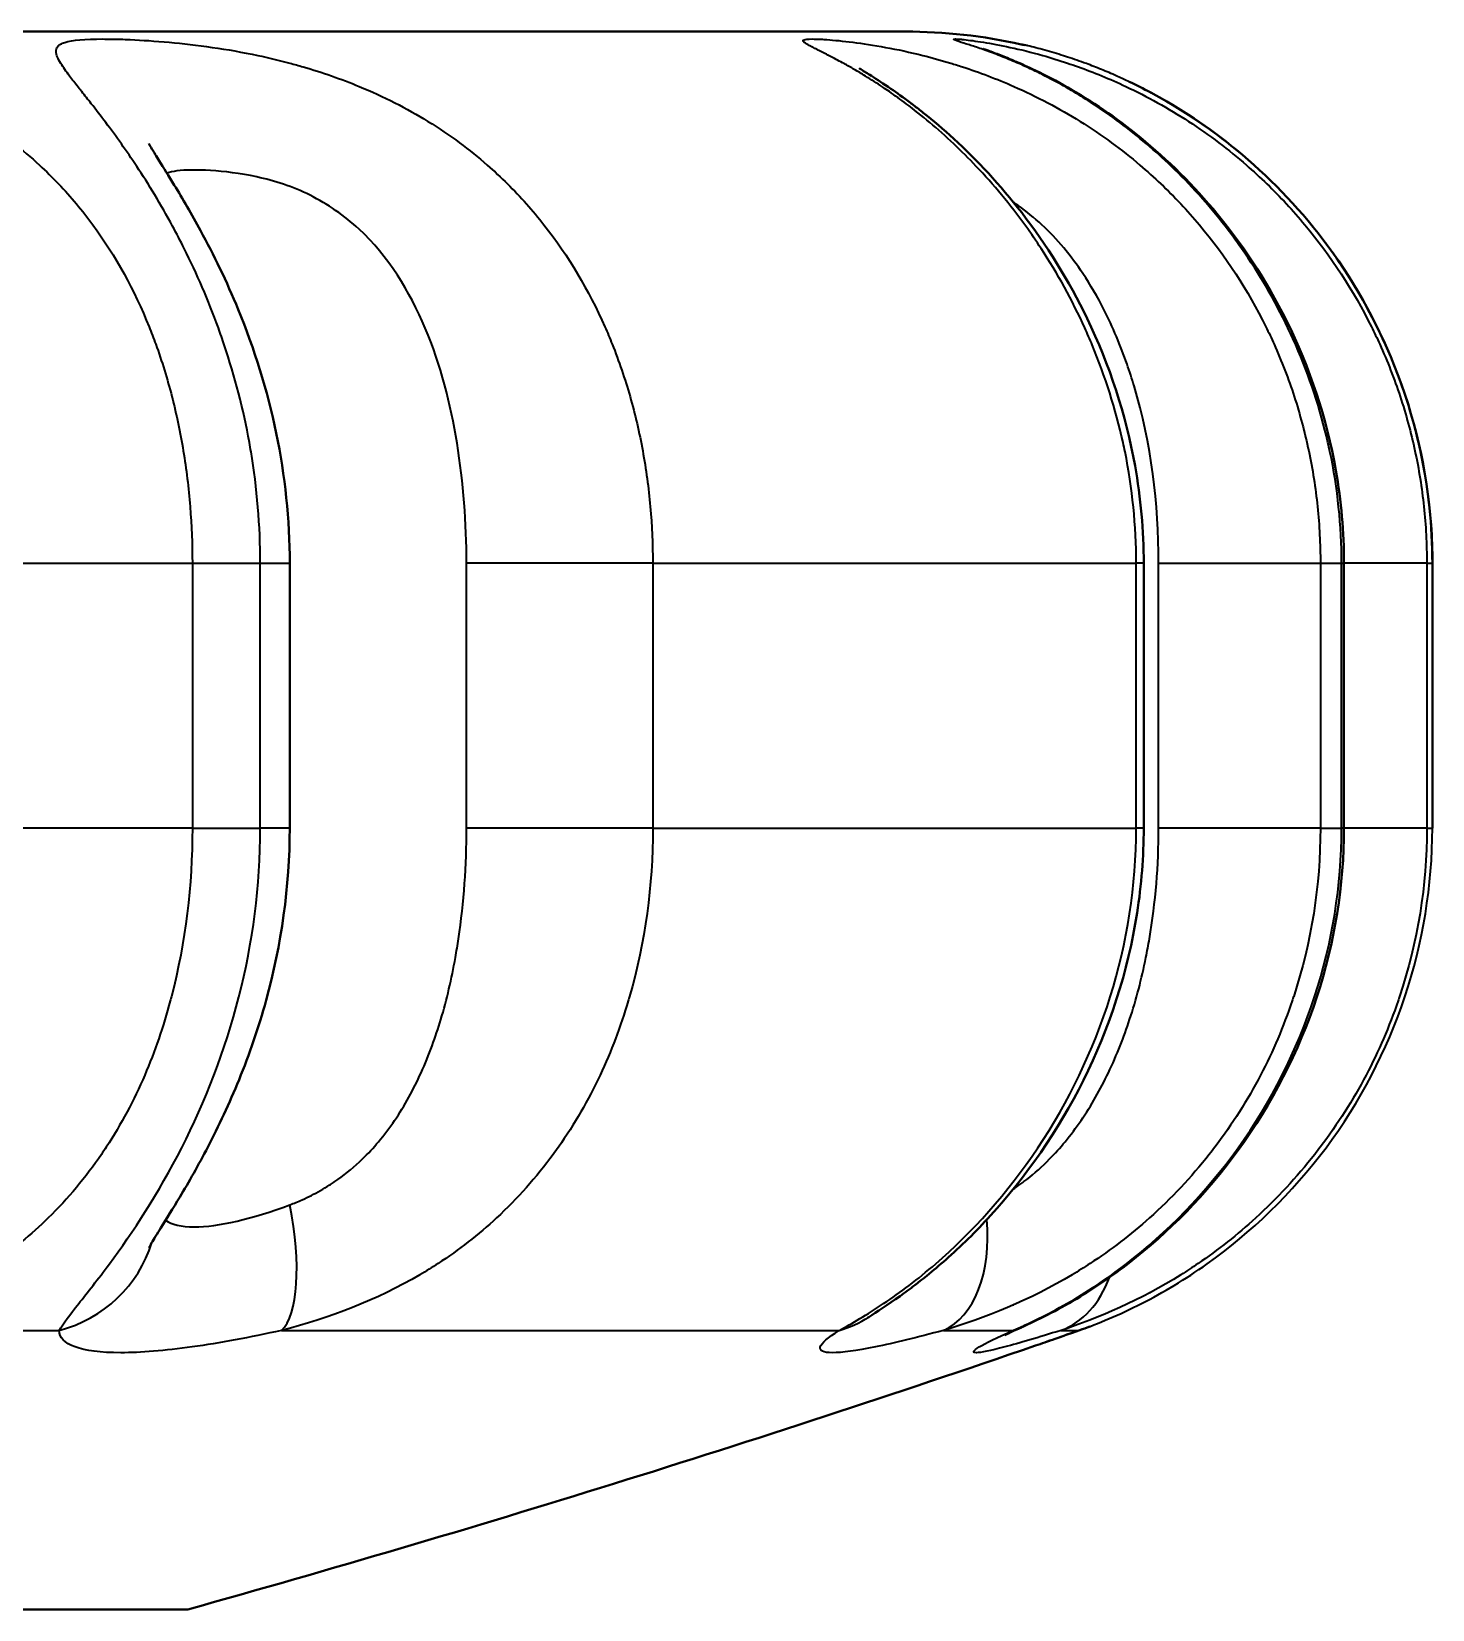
# Model space of a CAD drawing. Header units: millimetres. Extents: x 0 to 3364, y 0 to 2376.
# Drawn here: x 1420.01 to 1425.28, y 1667.37 to 1673.3 of the extents above; entities that cross this region are included whole.
import ezdxf

# ---------------------------------------------------------------- set-up
doc = ezdxf.new("R2010")
doc.units = ezdxf.units.MM
doc.header["$LTSCALE"] = 4
doc.layers.add('가시적인 것(ISO)', color=3, linetype='Continuous', lineweight=40, true_color=0x00ff00)
doc.layers.add('가시적인 좁은 것(ISO)', color=3, linetype='Continuous', lineweight=35, true_color=0x00ff00)

msp = doc.modelspace()

# ---------------------------------------------------------------- linework, layer by layer
at = {"layer": '가시적인 것(ISO)'}
for p, q in [((1387.3011, 1673.3049), (1423.3011, 1673.3049)), ((1420.9845, 1670.3088), (1420.9845, 1671.3049)), ((1424.198, 1670.3088), (1424.198, 1671.3049)), ((1424.9516, 1670.3088), (1424.9516, 1671.3049)), ((1425.2845, 1670.3088), (1425.2845, 1671.3049)), ((1420.6011, 1667.3697), (1418.8488, 1667.3697))]:
    msp.add_line(p, q, dxfattribs=at)
for centre, radius, start, end in [((1423.3011, 1671.3049), 2, 77.40564, 90), ((1405.3011, 1722.1741), 56.9, 285.59839, 288.96285)]:
    msp.add_arc(centre, radius, start, end, dxfattribs=at)
for points, knots in [([(1423.5945, 1673.2399), (1423.5945, 1673.2399), (1423.595, 1673.2397), (1423.5981, 1673.2386), (1423.6029, 1673.2368), (1423.6199, 1673.2306), (1423.6353, 1673.2248), (1423.6686, 1673.2119), (1423.6859, 1673.205), (1423.7114, 1673.1943), (1423.7178, 1673.1915), (1423.7268, 1673.1876), (1423.7293, 1673.1865), (1423.7356, 1673.1838), (1423.7394, 1673.1821), (1423.7548, 1673.1752), (1423.7667, 1673.1698), (1423.8157, 1673.1467), (1423.8554, 1673.1266), (1423.9825, 1673.0556), (1424.0762, 1672.9941), (1424.2686, 1672.8406), (1424.3687, 1672.7443), (1424.565, 1672.5119), (1424.6595, 1672.3694), (1424.823, 1672.0418), (1424.8869, 1671.8495), (1424.9414, 1671.5391), (1424.9516, 1671.4218), (1424.9516, 1671.3049)], [0.0678553, 0.0678553, 0.0678553, 0.0678553, 0.0704846, 0.0704846, 0.0773616, 0.0773616, 0.0899751, 0.0899751, 0.1012158, 0.1012158, 0.1048764, 0.1048764, 0.1062489, 0.1062489, 0.1083078, 0.1083078, 0.1144865, 0.1144865, 0.1330718, 0.1330718, 0.1718722, 0.1718722, 0.2150895, 0.2150895, 0.2659927, 0.2659927, 0.3255108, 0.3255108, 0.3605711, 0.3605711, 0.3605711, 0.3605711]), ([(1423.1276, 1673.167), (1423.1276, 1673.167), (1423.1277, 1673.1669), (1423.1287, 1673.1663), (1423.1322, 1673.164), (1423.1452, 1673.1558), (1423.1583, 1673.1476), (1423.1941, 1673.1248), (1423.2191, 1673.1085), (1423.2693, 1673.0741), (1423.2941, 1673.0564), (1423.3238, 1673.0341), (1423.3278, 1673.0311), (1423.3439, 1673.0189), (1423.3562, 1673.0093), (1423.4059, 1672.9698), (1423.4446, 1672.937), (1423.57, 1672.822), (1423.6583, 1672.7276), (1423.8319, 1672.5035), (1423.9166, 1672.3682), (1424.069, 1672.0518), (1424.131, 1671.8633), (1424.187, 1671.5509), (1424.198, 1671.4276), (1424.198, 1671.3049)], [0.0566773, 0.0566773, 0.0566773, 0.0566773, 0.0578027, 0.0578027, 0.0650326, 0.0650326, 0.0765235, 0.0765235, 0.0922945, 0.0922945, 0.1057179, 0.1057179, 0.1077876, 0.1077876, 0.1139986, 0.1139986, 0.1326754, 0.1326754, 0.1743746, 0.1743746, 0.2225914, 0.2225914, 0.2810834, 0.2810834, 0.3179022, 0.3179022, 0.3179022, 0.3179022]), ([(1424.1435, 1673.1162), (1424.1703, 1673.1035), (1424.1973, 1673.0899), (1424.3323, 1673.0177), (1424.4433, 1672.9449), (1424.6651, 1672.7631), (1424.7764, 1672.6487), (1424.9816, 1672.3796), (1425.0733, 1672.2183), (1425.217, 1671.8588), (1425.2646, 1671.654), (1425.2828, 1671.4012), (1425.2845, 1671.353), (1425.2845, 1671.3049)], [0.0603017, 0.0603017, 0.0603017, 0.0603017, 0.0708468, 0.0708468, 0.1128412, 0.1128412, 0.1605441, 0.1605441, 0.2151372, 0.2151372, 0.2767322, 0.2767322, 0.2911784, 0.2911784, 0.2911784, 0.2911784]), ([(1420.454, 1672.884), (1420.454, 1672.884), (1420.4545, 1672.8831), (1420.4573, 1672.8779), (1420.4611, 1672.8713), (1420.4732, 1672.8511), (1420.4827, 1672.8358), (1420.5098, 1672.7923), (1420.5293, 1672.7612), (1420.5812, 1672.6763), (1420.6153, 1672.6184), (1420.6983, 1672.4656), (1420.7474, 1672.3649), (1420.8507, 1672.1135), (1420.9005, 1671.9555), (1420.9671, 1671.6346), (1420.9845, 1671.4691), (1420.9845, 1671.3049)], [0.0306086, 0.0306086, 0.0306086, 0.0306086, 0.0342864, 0.0342864, 0.0420975, 0.0420975, 0.0528549, 0.0528549, 0.0690832, 0.0690832, 0.0935524, 0.0935524, 0.1295778, 0.1295778, 0.1794712, 0.1794712, 0.2287492, 0.2287492, 0.2287492, 0.2287492]), ([(1420.9845, 1670.3088), (1420.9845, 1670.09), (1420.953, 1669.8684), (1420.8674, 1669.5581), (1420.8326, 1669.4577), (1420.7577, 1669.2733), (1420.7176, 1669.1877), (1420.6411, 1669.0411), (1420.6048, 1668.9778), (1420.5453, 1668.8783), (1420.5207, 1668.8388), (1420.4851, 1668.7818), (1420.473, 1668.7621), (1420.4601, 1668.7404), (1420.4567, 1668.7344), (1420.4545, 1668.7304), (1420.4543, 1668.73), (1420.4542, 1668.7297)], [0, 0, 0, 0, 0.0656353, 0.0656353, 0.0982095, 0.0982095, 0.1284804, 0.1284804, 0.1542855, 0.1542855, 0.173745, 0.173745, 0.1877098, 0.1877098, 0.1954804, 0.1954804, 0.1987872, 0.1987872, 0.1987872, 0.1987872]), ([(1424.198, 1670.3088), (1424.198, 1670.202), (1424.1896, 1670.0949), (1424.1392, 1669.771), (1424.0689, 1669.5554), (1423.8769, 1669.1709), (1423.7529, 1668.9951), (1423.5663, 1668.7906), (1423.509, 1668.7344), (1423.429, 1668.6638), (1423.4051, 1668.6437), (1423.3731, 1668.6178), (1423.3644, 1668.6109), (1423.3494, 1668.5992), (1423.343, 1668.5942), (1423.3176, 1668.5748), (1423.299, 1668.5611), (1423.2356, 1668.5158), (1423.1934, 1668.4883), (1423.1631, 1668.4692)], [0, 0, 0, 0, 0.0320316, 0.0320316, 0.0984237, 0.0984237, 0.1627972, 0.1627972, 0.1898686, 0.1898686, 0.201479, 0.201479, 0.2058287, 0.2058287, 0.2090907, 0.2090907, 0.2188849, 0.2188849, 0.2438208, 0.2438208, 0.2438208, 0.2438208]), ([(1424.9516, 1670.3088), (1424.9516, 1670.0944), (1424.9164, 1669.8772), (1424.7817, 1669.4677), (1424.6794, 1669.27), (1424.4342, 1668.9325), (1424.2894, 1668.7865), (1424.081, 1668.6252), (1424.0193, 1668.5833), (1423.8844, 1668.5013), (1423.8116, 1668.464), (1423.7485, 1668.4357)], [0, 0, 0, 0, 0.0643315, 0.0643315, 0.1295187, 0.1295187, 0.1918069, 0.1918069, 0.2178407, 0.2178407, 0.2508967, 0.2508967, 0.2508967, 0.2508967]), ([(1423.7485, 1668.4357), (1423.728, 1668.4264), (1423.7107, 1668.4184), (1423.686, 1668.4065), (1423.6777, 1668.4021), (1423.6752, 1668.4008), (1423.6751, 1668.4007), (1423.6751, 1668.4007)], [0, 0, 0, 0, 0.0150549, 0.0150549, 0.02897847, 0.02897847, 0.03118232, 0.03118232, 0.03118232, 0.03118232])]:
    msp.add_open_spline(points, degree=3, knots=knots, dxfattribs=at)
for points in [[(1423.7499, 1673.2539), (1423.7456, 1673.2549), (1423.7413, 1673.2559), (1423.7372, 1673.2568)], [(1424.2247, 1673.0509), (1424.225, 1673.0508), (1424.2252, 1673.0506), (1424.2254, 1673.0505)], [(1421.4932, 1668.6398), (1421.4932, 1668.6398), (1421.4932, 1668.6398), (1421.4932, 1668.6398)], [(1424.2241, 1668.5626), (1424.223, 1668.562), (1424.2218, 1668.5613), (1424.2206, 1668.5606)], [(1423.1631, 1668.4692), (1423.1607, 1668.4677), (1423.1594, 1668.4668), (1423.1594, 1668.4668)], [(1423.9948, 1668.4341), (1423.9822, 1668.4293), (1423.9698, 1668.4248), (1423.9576, 1668.4205)], [(1423.9576, 1668.4205), (1423.8902, 1668.3966), (1423.8341, 1668.3769), (1423.7913, 1668.3622)], [(1423.791, 1668.3621), (1423.7911, 1668.3621), (1423.7911, 1668.3621), (1423.7912, 1668.3622)]]:
    msp.add_open_spline(points, degree=3, dxfattribs=at)
at = {"layer": '가시적인 좁은 것(ISO)'}
for p, q in [((1419.9016, 1671.3049), (1420.6181, 1671.3049)), ((1420.6181, 1671.3049), (1420.8738, 1671.3049)), ((1420.6181, 1671.3049), (1420.6181, 1670.3088)), ((1420.8738, 1671.3049), (1420.9845, 1671.3049)), ((1420.8738, 1670.3088), (1420.8738, 1671.3049)), ((1421.6496, 1670.3088), (1421.6496, 1671.3049)), ((1422.3508, 1671.3049), (1421.6496, 1671.3049)), ((1422.3508, 1671.3049), (1424.1697, 1671.3049)), ((1422.3508, 1671.3049), (1422.3508, 1670.3088)), ((1424.198, 1671.3049), (1424.1697, 1671.3049)), ((1424.1697, 1670.3088), (1424.1697, 1671.3049)), ((1424.254, 1670.3088), (1424.254, 1671.3049)), ((1424.254, 1671.3049), (1424.8628, 1671.3049)), ((1424.8628, 1671.3049), (1424.9426, 1671.3049)), ((1424.8628, 1671.3049), (1424.8628, 1670.3088)), ((1424.9426, 1671.3049), (1424.9516, 1671.3049)), ((1424.9426, 1670.3088), (1424.9426, 1671.3049)), ((1425.2634, 1671.3049), (1424.9516, 1671.3049)), ((1425.2634, 1671.3049), (1425.2841, 1671.3049)), ((1425.2634, 1671.3049), (1425.2634, 1670.3088)), ((1425.2845, 1671.3049), (1425.2841, 1671.3049)), ((1425.2841, 1670.3088), (1425.2841, 1671.3049)), ((1420.6181, 1670.3088), (1419.9016, 1670.3088)), ((1420.6181, 1670.3088), (1420.8738, 1670.3088)), ((1420.9845, 1670.3088), (1420.8738, 1670.3088)), ((1422.3508, 1670.3088), (1421.6496, 1670.3088)), ((1422.3508, 1670.3088), (1424.1697, 1670.3088)), ((1424.198, 1670.3088), (1424.1697, 1670.3088)), ((1424.8628, 1670.3088), (1424.254, 1670.3088)), ((1424.8628, 1670.3088), (1424.9426, 1670.3088)), ((1424.9516, 1670.3088), (1424.9426, 1670.3088)), ((1425.2634, 1670.3088), (1424.9516, 1670.3088)), ((1425.2634, 1670.3088), (1425.2841, 1670.3088)), ((1425.2845, 1670.3088), (1425.2841, 1670.3088)), ((1419.2818, 1668.4194), (1420.1174, 1668.4194)), ((1420.954, 1668.4194), (1423.0518, 1668.4194)), ((1423.4444, 1668.4194), (1423.7053, 1668.4194)), ((1423.887, 1668.4194), (1423.9544, 1668.4194))]:
    msp.add_line(p, q, dxfattribs=at)
for centre, major_axis, ratio, start_param, end_param in [((1420.8165, 1668.8917), (0.1091, -0.4879), 0.329378, 0.190068, 1.497249), ((1423.2849, 1668.8917), (0.1311, -0.4825), 0.618064, 0.09724, 1.290584), ((1419.9873, 1668.8917), (0.5, 0.0021), 0.978527, 4.971618, 5.984945), ((1423.7236, 1668.8917), (-0.1493, 0.4772), 0.723407, 4.1777, 4.177884), ((1423.7236, 1668.8917), (0.1493, -0.4772), 0.723407, 0.041079, 0.756212), ((1423.3862, 1668.8917), (0.2209, -0.4486), 0.884452, 0.280636, 0.281971), ((1422.8958, 1668.8917), (0.2673, -0.4225), 0.922695, 6.018426, 6.283076), ((1423.5435, 1668.8917), (0.205, -0.4561), 0.864403, 6.176248, 6.283186), ((1423.7577, 1668.8917), (0.1769, -0.4676), 0.812858, 0.199473, 0.200778), ((1423.7905, 1668.8917), (0.1671, -0.4713), 0.787122, 6.274645, 6.283185)]:
    msp.add_ellipse(centre, major_axis=major_axis, ratio=ratio, start_param=start_param, end_param=end_param, dxfattribs=at)
for points, knots in [([(1418.8478, 1671.3049), (1418.8478, 1671.4471), (1418.8373, 1671.5869), (1418.8173, 1671.7241), (1418.8156, 1671.7357), (1418.8138, 1671.7473), (1418.812, 1671.7589), (1418.7922, 1671.8842), (1418.764, 1672.0085), (1418.7305, 1672.1259), (1418.7243, 1672.1476), (1418.7179, 1672.169), (1418.7114, 1672.1902), (1418.6792, 1672.2945), (1418.6426, 1672.3943), (1418.6037, 1672.4886), (1418.5919, 1672.5171), (1418.5799, 1672.5451), (1418.5678, 1672.5726), (1418.5317, 1672.6544), (1418.4952, 1672.7294), (1418.4602, 1672.7979), (1418.4453, 1672.8271), (1418.4306, 1672.8552), (1418.4164, 1672.882), (1418.3862, 1672.9393), (1418.3588, 1672.9896), (1418.3365, 1673.0333), (1418.3283, 1673.0494), (1418.3208, 1673.0646), (1418.314, 1673.079), (1418.3114, 1673.0846), (1418.309, 1673.09), (1418.3066, 1673.0953), (1418.2998, 1673.1105), (1418.2941, 1673.1246), (1418.2897, 1673.1376), (1418.2867, 1673.1464), (1418.2843, 1673.1547), (1418.2826, 1673.1624), (1418.2808, 1673.1702), (1418.2797, 1673.1775), (1418.2792, 1673.1843), (1418.2787, 1673.1933), (1418.2793, 1673.2016), (1418.2814, 1673.2091), (1418.2818, 1673.2107), (1418.2823, 1673.2122), (1418.2829, 1673.2138), (1418.2843, 1673.2176), (1418.2862, 1673.2213), (1418.2884, 1673.2247), (1418.2931, 1673.2319), (1418.2996, 1673.2381), (1418.3081, 1673.2436), (1418.3123, 1673.2463), (1418.317, 1673.2488), (1418.3223, 1673.2511), (1418.3275, 1673.2534), (1418.3332, 1673.2555), (1418.3395, 1673.2575), (1418.3475, 1673.26), (1418.3565, 1673.2622), (1418.3663, 1673.2642), (1418.4108, 1673.273), (1418.4743, 1673.2768), (1418.5541, 1673.2769), (1418.5785, 1673.2769), (1418.6046, 1673.2766), (1418.6321, 1673.2759), (1418.6458, 1673.2756), (1418.6598, 1673.2752), (1418.6741, 1673.2746), (1418.7258, 1673.2726), (1418.7806, 1673.2694), (1418.8378, 1673.2646), (1418.9482, 1673.2553), (1419.0708, 1673.2396), (1419.1899, 1673.2151), (1419.2313, 1673.2066), (1419.2725, 1673.197), (1419.3136, 1673.1862), (1419.3306, 1673.1818), (1419.3475, 1673.1771), (1419.3645, 1673.1722), (1419.436, 1673.1516), (1419.5068, 1673.1271), (1419.5755, 1673.0984), (1419.6206, 1673.0796), (1419.6645, 1673.059), (1419.707, 1673.0369), (1419.7903, 1672.9935), (1419.8693, 1672.9434), (1419.943, 1672.8867), (1419.9777, 1672.8599), (1420.0109, 1672.8318), (1420.0428, 1672.8026), (1420.0924, 1672.757), (1420.1388, 1672.7084), (1420.1818, 1672.6569), (1420.2032, 1672.6313), (1420.2239, 1672.6049), (1420.2438, 1672.5778), (1420.3301, 1672.4601), (1420.3996, 1672.332), (1420.4551, 1672.1942), (1420.4639, 1672.1726), (1420.4722, 1672.1508), (1420.4802, 1672.1289), (1420.5037, 1672.0643), (1420.5239, 1671.9986), (1420.5412, 1671.9317), (1420.5498, 1671.8983), (1420.5576, 1671.8646), (1420.5648, 1671.8306), (1420.5719, 1671.7966), (1420.5783, 1671.7624), (1420.584, 1671.7278), (1420.5954, 1671.6587), (1420.604, 1671.5886), (1420.6096, 1671.5179), (1420.6153, 1671.4473), (1420.6181, 1671.3761), (1420.6181, 1671.3049)], [0, 0, 0, 0, 0.000420749, 0.000420749, 0.000420749, 0.000456315, 0.000456315, 0.000456315, 0.000841498, 0.000841498, 0.000841498, 0.000912616, 0.000912616, 0.000912616, 0.001262247, 0.001262247, 0.001262247, 0.001368007, 0.001368007, 0.001368007, 0.001682996, 0.001682996, 0.001682996, 0.001817418, 0.001817418, 0.001817418, 0.002103745, 0.002103745, 0.002103745, 0.002208932, 0.002208932, 0.002208932, 0.002249619, 0.002249619, 0.002249619, 0.002366713, 0.002366713, 0.002366713, 0.002445604, 0.002445604, 0.002445604, 0.002524494, 0.002524494, 0.002524494, 0.002629681, 0.002629681, 0.002629681, 0.002651956, 0.002651956, 0.002651956, 0.002708572, 0.002708572, 0.002708572, 0.002826907, 0.002826907, 0.002826907, 0.002886075, 0.002886075, 0.002886075, 0.002945243, 0.002945243, 0.002945243, 0.003021559, 0.003021559, 0.003021559, 0.003365992, 0.003365992, 0.003365992, 0.003471179, 0.003471179, 0.003471179, 0.003523773, 0.003523773, 0.003523773, 0.003713713, 0.003713713, 0.003713713, 0.004080236, 0.004080236, 0.004080236, 0.00420749, 0.00420749, 0.00420749, 0.004260084, 0.004260084, 0.004260084, 0.004482243, 0.004482243, 0.004482243, 0.004628239, 0.004628239, 0.004628239, 0.004914142, 0.004914142, 0.004914142, 0.005048988, 0.005048988, 0.005048988, 0.005259363, 0.005259363, 0.005259363, 0.005364122, 0.005364122, 0.005364122, 0.005819028, 0.005819028, 0.005819028, 0.005890486, 0.005890486, 0.005890486, 0.006100861, 0.006100861, 0.006100861, 0.006206048, 0.006206048, 0.006206048, 0.006311235, 0.006311235, 0.006311235, 0.00652161, 0.00652161, 0.00652161, 0.006731984, 0.006731984, 0.006731984, 0.006731984]), ([(1420.8738, 1671.3049), (1420.8738, 1671.4471), (1420.8618, 1671.5869), (1420.8388, 1671.7241), (1420.8369, 1671.7357), (1420.8349, 1671.7473), (1420.8328, 1671.7589), (1420.81, 1671.8842), (1420.7775, 1672.0085), (1420.7383, 1672.1259), (1420.7311, 1672.1476), (1420.7236, 1672.169), (1420.7159, 1672.1902), (1420.6781, 1672.2945), (1420.6348, 1672.3943), (1420.5877, 1672.4886), (1420.5734, 1672.5171), (1420.5588, 1672.5451), (1420.5439, 1672.5726), (1420.4997, 1672.6544), (1420.454, 1672.7294), (1420.4087, 1672.7979), (1420.3894, 1672.8271), (1420.3701, 1672.8552), (1420.351, 1672.882), (1420.3104, 1672.9393), (1420.272, 1672.9896), (1420.2378, 1673.0333), (1420.2252, 1673.0494), (1420.2132, 1673.0646), (1420.2018, 1673.079), (1420.1975, 1673.0846), (1420.1932, 1673.09), (1420.189, 1673.0953), (1420.177, 1673.1105), (1420.166, 1673.1246), (1420.1561, 1673.1376), (1420.1495, 1673.1464), (1420.1434, 1673.1547), (1420.1379, 1673.1624), (1420.1325, 1673.1702), (1420.1276, 1673.1775), (1420.1234, 1673.1843), (1420.1178, 1673.1933), (1420.1134, 1673.2016), (1420.1103, 1673.2091), (1420.1097, 1673.2107), (1420.1091, 1673.2122), (1420.1085, 1673.2138), (1420.1072, 1673.2176), (1420.1063, 1673.2213), (1420.1057, 1673.2247), (1420.1046, 1673.2319), (1420.1053, 1673.2381), (1420.108, 1673.2436), (1420.1093, 1673.2463), (1420.1112, 1673.2488), (1420.1135, 1673.2511), (1420.1159, 1673.2534), (1420.1188, 1673.2555), (1420.1222, 1673.2575), (1420.1266, 1673.26), (1420.1319, 1673.2622), (1420.1382, 1673.2642), (1420.1664, 1673.273), (1420.2145, 1673.2768), (1420.281, 1673.2769), (1420.3012, 1673.2769), (1420.3235, 1673.2766), (1420.3472, 1673.2759), (1420.3591, 1673.2756), (1420.3713, 1673.2752), (1420.3839, 1673.2746), (1420.4293, 1673.2726), (1420.4786, 1673.2694), (1420.5311, 1673.2646), (1420.6325, 1673.2553), (1420.7488, 1673.2396), (1420.8644, 1673.2151), (1420.9045, 1673.2066), (1420.9448, 1673.197), (1420.9853, 1673.1862), (1421.002, 1673.1818), (1421.0187, 1673.1771), (1421.0354, 1673.1722), (1421.1062, 1673.1516), (1421.177, 1673.1271), (1421.2463, 1673.0984), (1421.2918, 1673.0796), (1421.3365, 1673.059), (1421.3799, 1673.0369), (1421.465, 1672.9935), (1421.5466, 1672.9434), (1421.6234, 1672.8867), (1421.6596, 1672.8599), (1421.6944, 1672.8318), (1421.7279, 1672.8026), (1421.7801, 1672.757), (1421.8292, 1672.7084), (1421.8751, 1672.6569), (1421.8979, 1672.6313), (1421.92, 1672.6049), (1421.9413, 1672.5778), (1422.0338, 1672.4601), (1422.1095, 1672.332), (1422.1703, 1672.1942), (1422.1799, 1672.1726), (1422.189, 1672.1508), (1422.1978, 1672.1289), (1422.2236, 1672.0643), (1422.246, 1671.9986), (1422.2651, 1671.9317), (1422.2746, 1671.8983), (1422.2833, 1671.8646), (1422.2913, 1671.8306), (1422.2992, 1671.7966), (1422.3063, 1671.7624), (1422.3127, 1671.7278), (1422.3254, 1671.6587), (1422.3349, 1671.5886), (1422.3413, 1671.5179), (1422.3476, 1671.4473), (1422.3508, 1671.3761), (1422.3508, 1671.3049)], [0, 0, 0, 0, 0.000420749, 0.000420749, 0.000420749, 0.000456315, 0.000456315, 0.000456315, 0.000841498, 0.000841498, 0.000841498, 0.000912616, 0.000912616, 0.000912616, 0.001262247, 0.001262247, 0.001262247, 0.001368007, 0.001368007, 0.001368007, 0.001682996, 0.001682996, 0.001682996, 0.001817418, 0.001817418, 0.001817418, 0.002103745, 0.002103745, 0.002103745, 0.002208932, 0.002208932, 0.002208932, 0.002249619, 0.002249619, 0.002249619, 0.002366713, 0.002366713, 0.002366713, 0.002445604, 0.002445604, 0.002445604, 0.002524494, 0.002524494, 0.002524494, 0.002629681, 0.002629681, 0.002629681, 0.002651956, 0.002651956, 0.002651956, 0.002708572, 0.002708572, 0.002708572, 0.002826907, 0.002826907, 0.002826907, 0.002886075, 0.002886075, 0.002886075, 0.002945243, 0.002945243, 0.002945243, 0.003021559, 0.003021559, 0.003021559, 0.003365992, 0.003365992, 0.003365992, 0.003471179, 0.003471179, 0.003471179, 0.003523773, 0.003523773, 0.003523773, 0.003713713, 0.003713713, 0.003713713, 0.004080236, 0.004080236, 0.004080236, 0.00420749, 0.00420749, 0.00420749, 0.004260084, 0.004260084, 0.004260084, 0.004482243, 0.004482243, 0.004482243, 0.004628239, 0.004628239, 0.004628239, 0.004914142, 0.004914142, 0.004914142, 0.005048988, 0.005048988, 0.005048988, 0.005259363, 0.005259363, 0.005259363, 0.005364122, 0.005364122, 0.005364122, 0.005819028, 0.005819028, 0.005819028, 0.005890486, 0.005890486, 0.005890486, 0.006100861, 0.006100861, 0.006100861, 0.006206048, 0.006206048, 0.006206048, 0.006311235, 0.006311235, 0.006311235, 0.00652161, 0.00652161, 0.00652161, 0.006731984, 0.006731984, 0.006731984, 0.006731984]), ([(1424.1697, 1671.3049), (1424.1697, 1671.4471), (1424.1554, 1671.5869), (1424.1276, 1671.7241), (1424.1252, 1671.7357), (1424.1228, 1671.7473), (1424.1202, 1671.7589), (1424.0927, 1671.8842), (1424.0531, 1672.0085), (1424.0043, 1672.1259), (1423.9953, 1672.1476), (1423.986, 1672.169), (1423.9764, 1672.1902), (1423.929, 1672.2945), (1423.8739, 1672.3943), (1423.8121, 1672.4886), (1423.7934, 1672.5171), (1423.7742, 1672.5451), (1423.7543, 1672.5726), (1423.6953, 1672.6544), (1423.6327, 1672.7294), (1423.5678, 1672.7979), (1423.5401, 1672.8271), (1423.512, 1672.8552), (1423.4836, 1672.882), (1423.4229, 1672.9393), (1423.3625, 1672.9896), (1423.3043, 1673.0333), (1423.2828, 1673.0494), (1423.2616, 1673.0646), (1423.2409, 1673.079), (1423.2328, 1673.0846), (1423.2248, 1673.09), (1423.2169, 1673.0953), (1423.1941, 1673.1105), (1423.172, 1673.1246), (1423.1507, 1673.1376), (1423.1364, 1673.1464), (1423.1225, 1673.1547), (1423.109, 1673.1624), (1423.0956, 1673.1702), (1423.0827, 1673.1775), (1423.0703, 1673.1843), (1423.0538, 1673.1933), (1423.0382, 1673.2016), (1423.0238, 1673.2091), (1423.0208, 1673.2107), (1423.0178, 1673.2122), (1423.0148, 1673.2138), (1423.0074, 1673.2176), (1423.0002, 1673.2213), (1422.9935, 1673.2247), (1422.9793, 1673.2319), (1422.9668, 1673.2381), (1422.9562, 1673.2436), (1422.9509, 1673.2463), (1422.9461, 1673.2488), (1422.9418, 1673.2511), (1422.9375, 1673.2534), (1422.9337, 1673.2555), (1422.9305, 1673.2575), (1422.9263, 1673.26), (1422.923, 1673.2622), (1422.9206, 1673.2642), (1422.91, 1673.273), (1422.9191, 1673.2768), (1422.9499, 1673.2769), (1422.9593, 1673.2769), (1422.9709, 1673.2766), (1422.9843, 1673.2759), (1422.991, 1673.2756), (1422.9982, 1673.2752), (1423.0058, 1673.2746), (1423.0333, 1673.2726), (1423.0662, 1673.2694), (1423.1038, 1673.2646), (1423.1765, 1673.2553), (1423.2691, 1673.2396), (1423.3671, 1673.2151), (1423.4012, 1673.2066), (1423.4361, 1673.197), (1423.4717, 1673.1862), (1423.4865, 1673.1818), (1423.5013, 1673.1771), (1423.5163, 1673.1722), (1423.5795, 1673.1516), (1423.6445, 1673.1271), (1423.7096, 1673.0984), (1423.7523, 1673.0796), (1423.7948, 1673.059), (1423.8368, 1673.0369), (1423.9189, 1672.9935), (1423.9997, 1672.9434), (1424.0773, 1672.8867), (1424.1139, 1672.8599), (1424.1494, 1672.8318), (1424.1838, 1672.8026), (1424.2376, 1672.757), (1424.2888, 1672.7084), (1424.3373, 1672.6569), (1424.3614, 1672.6313), (1424.3849, 1672.6049), (1424.4076, 1672.5778), (1424.5066, 1672.4601), (1424.5898, 1672.332), (1424.6577, 1672.1942), (1424.6684, 1672.1726), (1424.6787, 1672.1508), (1424.6885, 1672.1289), (1424.7174, 1672.0643), (1424.7427, 1671.9986), (1424.7644, 1671.9317), (1424.7753, 1671.8983), (1424.7852, 1671.8646), (1424.7943, 1671.8306), (1424.8034, 1671.7966), (1424.8116, 1671.7624), (1424.8189, 1671.7278), (1424.8335, 1671.6587), (1424.8445, 1671.5886), (1424.8518, 1671.5179), (1424.8592, 1671.4473), (1424.8628, 1671.3761), (1424.8628, 1671.3049)], [0, 0, 0, 0, 0.000420749, 0.000420749, 0.000420749, 0.000456315, 0.000456315, 0.000456315, 0.000841498, 0.000841498, 0.000841498, 0.000912616, 0.000912616, 0.000912616, 0.001262247, 0.001262247, 0.001262247, 0.001368007, 0.001368007, 0.001368007, 0.001682996, 0.001682996, 0.001682996, 0.001817418, 0.001817418, 0.001817418, 0.002103745, 0.002103745, 0.002103745, 0.002208932, 0.002208932, 0.002208932, 0.002249619, 0.002249619, 0.002249619, 0.002366713, 0.002366713, 0.002366713, 0.002445604, 0.002445604, 0.002445604, 0.002524494, 0.002524494, 0.002524494, 0.002629681, 0.002629681, 0.002629681, 0.002651956, 0.002651956, 0.002651956, 0.002708572, 0.002708572, 0.002708572, 0.002826907, 0.002826907, 0.002826907, 0.002886075, 0.002886075, 0.002886075, 0.002945243, 0.002945243, 0.002945243, 0.003021559, 0.003021559, 0.003021559, 0.003365992, 0.003365992, 0.003365992, 0.003471179, 0.003471179, 0.003471179, 0.003523773, 0.003523773, 0.003523773, 0.003713713, 0.003713713, 0.003713713, 0.004080236, 0.004080236, 0.004080236, 0.00420749, 0.00420749, 0.00420749, 0.004260084, 0.004260084, 0.004260084, 0.004482243, 0.004482243, 0.004482243, 0.004628239, 0.004628239, 0.004628239, 0.004914142, 0.004914142, 0.004914142, 0.005048988, 0.005048988, 0.005048988, 0.005259363, 0.005259363, 0.005259363, 0.005364122, 0.005364122, 0.005364122, 0.005819028, 0.005819028, 0.005819028, 0.005890486, 0.005890486, 0.005890486, 0.006100861, 0.006100861, 0.006100861, 0.006206048, 0.006206048, 0.006206048, 0.006311235, 0.006311235, 0.006311235, 0.00652161, 0.00652161, 0.00652161, 0.006731984, 0.006731984, 0.006731984, 0.006731984]), ([(1424.9426, 1671.3049), (1424.9426, 1671.4471), (1424.9278, 1671.5869), (1424.8989, 1671.7241), (1424.8965, 1671.7357), (1424.8939, 1671.7473), (1424.8913, 1671.7589), (1424.8626, 1671.8842), (1424.8213, 1672.0085), (1424.77, 1672.1259), (1424.7606, 1672.1476), (1424.7508, 1672.169), (1424.7406, 1672.1902), (1424.6907, 1672.2945), (1424.6324, 1672.3943), (1424.5664, 1672.4886), (1424.5465, 1672.5171), (1424.5258, 1672.5451), (1424.5045, 1672.5726), (1424.441, 1672.6544), (1424.3733, 1672.7294), (1424.3021, 1672.7979), (1424.2717, 1672.8271), (1424.2407, 1672.8552), (1424.2091, 1672.882), (1424.1418, 1672.9393), (1424.0739, 1672.9896), (1424.0071, 1673.0333), (1423.9825, 1673.0494), (1423.9581, 1673.0646), (1423.9338, 1673.079), (1423.9245, 1673.0846), (1423.9151, 1673.09), (1423.9058, 1673.0953), (1423.8791, 1673.1105), (1423.8529, 1673.1246), (1423.8273, 1673.1376), (1423.8101, 1673.1464), (1423.7932, 1673.1547), (1423.7767, 1673.1624), (1423.7603, 1673.1702), (1423.7442, 1673.1775), (1423.7287, 1673.1843), (1423.708, 1673.1933), (1423.688, 1673.2016), (1423.6692, 1673.2091), (1423.6652, 1673.2107), (1423.6612, 1673.2122), (1423.6573, 1673.2138), (1423.6474, 1673.2176), (1423.6377, 1673.2213), (1423.6285, 1673.2247), (1423.6091, 1673.2319), (1423.5912, 1673.2381), (1423.5751, 1673.2436), (1423.567, 1673.2463), (1423.5594, 1673.2488), (1423.5523, 1673.2511), (1423.5452, 1673.2534), (1423.5386, 1673.2555), (1423.5326, 1673.2575), (1423.5247, 1673.26), (1423.5177, 1673.2622), (1423.5116, 1673.2642), (1423.4841, 1673.273), (1423.4757, 1673.2768), (1423.4896, 1673.2769), (1423.4939, 1673.2769), (1423.5003, 1673.2766), (1423.5086, 1673.2759), (1423.5128, 1673.2756), (1423.5175, 1673.2752), (1423.5226, 1673.2746), (1423.5412, 1673.2726), (1423.5657, 1673.2694), (1423.5953, 1673.2646), (1423.6526, 1673.2553), (1423.7313, 1673.2396), (1423.8181, 1673.2151), (1423.8482, 1673.2066), (1423.8795, 1673.197), (1423.9117, 1673.1862), (1423.925, 1673.1818), (1423.9385, 1673.1771), (1423.9521, 1673.1722), (1424.0096, 1673.1516), (1424.0697, 1673.1271), (1424.1305, 1673.0984), (1424.1705, 1673.0796), (1424.2106, 1673.059), (1424.2503, 1673.0369), (1424.3282, 1672.9935), (1424.4057, 1672.9434), (1424.4808, 1672.8867), (1424.5162, 1672.8599), (1424.5507, 1672.8318), (1424.5843, 1672.8026), (1424.6368, 1672.757), (1424.6871, 1672.7084), (1424.735, 1672.6569), (1424.7588, 1672.6313), (1424.782, 1672.6049), (1424.8046, 1672.5778), (1424.9027, 1672.4601), (1424.9863, 1672.332), (1425.0549, 1672.1942), (1425.0657, 1672.1726), (1425.076, 1672.1508), (1425.086, 1672.1289), (1425.1153, 1672.0643), (1425.1409, 1671.9986), (1425.163, 1671.9317), (1425.1741, 1671.8983), (1425.1842, 1671.8646), (1425.1935, 1671.8306), (1425.2027, 1671.7966), (1425.2111, 1671.7624), (1425.2185, 1671.7278), (1425.2334, 1671.6587), (1425.2447, 1671.5886), (1425.2522, 1671.5179), (1425.2597, 1671.4473), (1425.2634, 1671.3761), (1425.2634, 1671.3049)], [0, 0, 0, 0, 0.000420749, 0.000420749, 0.000420749, 0.000456315, 0.000456315, 0.000456315, 0.000841498, 0.000841498, 0.000841498, 0.000912616, 0.000912616, 0.000912616, 0.001262247, 0.001262247, 0.001262247, 0.001368007, 0.001368007, 0.001368007, 0.001682996, 0.001682996, 0.001682996, 0.001817418, 0.001817418, 0.001817418, 0.002103745, 0.002103745, 0.002103745, 0.002208932, 0.002208932, 0.002208932, 0.002249619, 0.002249619, 0.002249619, 0.002366713, 0.002366713, 0.002366713, 0.002445604, 0.002445604, 0.002445604, 0.002524494, 0.002524494, 0.002524494, 0.002629681, 0.002629681, 0.002629681, 0.002651956, 0.002651956, 0.002651956, 0.002708572, 0.002708572, 0.002708572, 0.002826907, 0.002826907, 0.002826907, 0.002886075, 0.002886075, 0.002886075, 0.002945243, 0.002945243, 0.002945243, 0.003021559, 0.003021559, 0.003021559, 0.003365992, 0.003365992, 0.003365992, 0.003471179, 0.003471179, 0.003471179, 0.003523773, 0.003523773, 0.003523773, 0.003713713, 0.003713713, 0.003713713, 0.004080236, 0.004080236, 0.004080236, 0.00420749, 0.00420749, 0.00420749, 0.004260084, 0.004260084, 0.004260084, 0.004482243, 0.004482243, 0.004482243, 0.004628239, 0.004628239, 0.004628239, 0.004914142, 0.004914142, 0.004914142, 0.005048988, 0.005048988, 0.005048988, 0.005259363, 0.005259363, 0.005259363, 0.005364122, 0.005364122, 0.005364122, 0.005819028, 0.005819028, 0.005819028, 0.005890486, 0.005890486, 0.005890486, 0.006100861, 0.006100861, 0.006100861, 0.006206048, 0.006206048, 0.006206048, 0.006311235, 0.006311235, 0.006311235, 0.00652161, 0.00652161, 0.00652161, 0.006731984, 0.006731984, 0.006731984, 0.006731984]), ([(1425.2841, 1671.3049), (1425.2841, 1671.4471), (1425.2691, 1671.5869), (1425.2397, 1671.7241), (1425.2372, 1671.7357), (1425.2346, 1671.7473), (1425.2319, 1671.7589), (1425.2027, 1671.8842), (1425.1607, 1672.0085), (1425.1081, 1672.1259), (1425.0983, 1672.1476), (1425.0883, 1672.169), (1425.0778, 1672.1902), (1425.0265, 1672.2945), (1424.9663, 1672.3943), (1424.8975, 1672.4886), (1424.8767, 1672.5171), (1424.8552, 1672.5451), (1424.8328, 1672.5726), (1424.7664, 1672.6544), (1424.6949, 1672.7294), (1424.6189, 1672.7979), (1424.5865, 1672.8271), (1424.5533, 1672.8552), (1424.5193, 1672.882), (1424.4468, 1672.9393), (1424.3729, 1672.9896), (1424.299, 1673.0333), (1424.2718, 1673.0494), (1424.2446, 1673.0646), (1424.2175, 1673.079), (1424.207, 1673.0846), (1424.1965, 1673.09), (1424.1861, 1673.0953), (1424.156, 1673.1105), (1424.1262, 1673.1246), (1424.0969, 1673.1376), (1424.0772, 1673.1464), (1424.0577, 1673.1547), (1424.0386, 1673.1624), (1424.0194, 1673.1702), (1424.0007, 1673.1775), (1423.9823, 1673.1843), (1423.9578, 1673.1933), (1423.9339, 1673.2016), (1423.911, 1673.2091), (1423.9061, 1673.2107), (1423.9013, 1673.2122), (1423.8965, 1673.2138), (1423.8843, 1673.2176), (1423.8724, 1673.2213), (1423.8608, 1673.2247), (1423.8366, 1673.2319), (1423.8137, 1673.2381), (1423.7925, 1673.2436), (1423.7819, 1673.2463), (1423.7717, 1673.2488), (1423.7619, 1673.2511), (1423.7578, 1673.2521), (1423.7538, 1673.253), (1423.7499, 1673.2539)], [0, 0, 0, 0, 0.000420749, 0.000420749, 0.000420749, 0.000456315, 0.000456315, 0.000456315, 0.000841498, 0.000841498, 0.000841498, 0.000912616, 0.000912616, 0.000912616, 0.001262247, 0.001262247, 0.001262247, 0.001368007, 0.001368007, 0.001368007, 0.001682996, 0.001682996, 0.001682996, 0.001817418, 0.001817418, 0.001817418, 0.002103745, 0.002103745, 0.002103745, 0.002208932, 0.002208932, 0.002208932, 0.002249619, 0.002249619, 0.002249619, 0.002366713, 0.002366713, 0.002366713, 0.002445604, 0.002445604, 0.002445604, 0.002524494, 0.002524494, 0.002524494, 0.002629681, 0.002629681, 0.002629681, 0.002651956, 0.002651956, 0.002651956, 0.002708572, 0.002708572, 0.002708572, 0.002826907, 0.002826907, 0.002826907, 0.002886075, 0.002886075, 0.002886075, 0.002910927, 0.002910927, 0.002910927, 0.002910927]), ([(1421.6496, 1671.3049), (1421.6496, 1671.4565), (1421.6384, 1671.6081), (1421.6141, 1671.7565), (1421.5898, 1671.9048), (1421.5524, 1672.0514), (1421.4944, 1672.1894), (1421.4365, 1672.3274), (1421.3557, 1672.4594), (1421.2453, 1672.5617), (1421.1901, 1672.6128), (1421.1273, 1672.6562), (1421.0609, 1672.6891), (1420.9945, 1672.722), (1420.9261, 1672.7438), (1420.8613, 1672.758), (1420.7965, 1672.7722), (1420.7379, 1672.7788), (1420.6862, 1672.7819), (1420.6346, 1672.7851), (1420.5922, 1672.7847), (1420.5597, 1672.7805), (1420.5451, 1672.7786), (1420.5329, 1672.7759), (1420.5229, 1672.772)], [0, 0, 0, 0, 0.000454478, 0.000454478, 0.000454478, 0.000908956, 0.000908956, 0.000908956, 0.001363434, 0.001363434, 0.001363434, 0.001590673, 0.001590673, 0.001590673, 0.001817912, 0.001817912, 0.001817912, 0.002045151, 0.002045151, 0.002045151, 0.00227239, 0.00227239, 0.00227239, 0.002374064, 0.002374064, 0.002374064, 0.002374064]), ([(1424.254, 1671.3049), (1424.254, 1671.5307), (1424.2263, 1671.7542), (1424.1616, 1671.9719), (1424.1535, 1671.9994), (1424.1447, 1672.0267), (1424.1354, 1672.0536), (1424.1109, 1672.1241), (1424.0823, 1672.1927), (1424.0481, 1672.2596), (1424.0243, 1672.3063), (1423.998, 1672.3515), (1423.9692, 1672.3946), (1423.9468, 1672.4281), (1423.9227, 1672.4604), (1423.8968, 1672.4912), (1423.8451, 1672.553), (1423.7873, 1672.6068), (1423.7261, 1672.65), (1423.7224, 1672.6527), (1423.7186, 1672.6553), (1423.7149, 1672.6578), (1423.7126, 1672.6593), (1423.7104, 1672.6608), (1423.7082, 1672.6623)], [0, 0, 0, 0, 0.00067684, 0.00067684, 0.00067684, 0.000762448, 0.000762448, 0.000762448, 0.000986833, 0.000986833, 0.000986833, 0.001143672, 0.001143672, 0.001143672, 0.001265564, 0.001265564, 0.001265564, 0.001509981, 0.001509981, 0.001509981, 0.001524896, 0.001524896, 0.001524896, 0.001533752, 0.001533752, 0.001533752, 0.001533752]), ([(1420.6181, 1670.3088), (1420.6181, 1670.092), (1420.5929, 1669.881), (1420.5394, 1669.6759), (1420.538, 1669.6702), (1420.5365, 1669.6646), (1420.535, 1669.659), (1420.509, 1669.5622), (1420.4773, 1669.4693), (1420.4389, 1669.3799), (1420.3984, 1669.2852), (1420.3504, 1669.1948), (1420.2943, 1669.1088), (1420.2882, 1669.0996), (1420.2821, 1669.0905), (1420.2759, 1669.0813), (1420.2169, 1668.9948), (1420.1502, 1668.9149), (1420.0756, 1668.8422), (1420.0117, 1668.7798), (1419.9406, 1668.7219), (1419.8651, 1668.6708), (1419.8543, 1668.6635), (1419.8435, 1668.6564), (1419.8325, 1668.6493), (1419.8215, 1668.6423), (1419.8104, 1668.6354), (1419.7992, 1668.6286), (1419.6427, 1668.534), (1419.4641, 1668.4644), (1419.2818, 1668.4194)], [0, 0, 0, 0, 0.000641191, 0.000641191, 0.000641191, 0.00065882, 0.00065882, 0.00065882, 0.000961786, 0.000961786, 0.000961786, 0.001282382, 0.001282382, 0.001282382, 0.001316763, 0.001316763, 0.001316763, 0.001643352, 0.001643352, 0.001643352, 0.001923573, 0.001923573, 0.001923573, 0.001963585, 0.001963585, 0.001963585, 0.002003722, 0.002003722, 0.002003722, 0.002564764, 0.002564764, 0.002564764, 0.002564764]), ([(1420.1174, 1668.4194), (1420.1316, 1668.4449), (1420.1574, 1668.4784), (1420.2232, 1668.5619), (1420.2628, 1668.6115), (1420.3928, 1668.7865), (1420.4914, 1668.9357), (1420.6653, 1669.2776), (1420.7414, 1669.4713), (1420.8452, 1669.8771), (1420.8738, 1670.0924), (1420.8738, 1670.3088)], [0.004174723, 0.004174723, 0.004174723, 0.004174723, 0.004494381, 0.004494381, 0.004814039, 0.004814039, 0.005453354, 0.005453354, 0.006092669, 0.006092669, 0.006731984, 0.006731984, 0.006731984, 0.006731984]), ([(1422.3508, 1670.3088), (1422.3508, 1670.092), (1422.3224, 1669.881), (1422.2632, 1669.6759), (1422.2615, 1669.6702), (1422.2599, 1669.6646), (1422.2582, 1669.659), (1422.2294, 1669.5622), (1422.1945, 1669.4693), (1422.1525, 1669.3799), (1422.1081, 1669.2852), (1422.056, 1669.1948), (1421.9955, 1669.1088), (1421.989, 1669.0996), (1421.9825, 1669.0905), (1421.9758, 1669.0813), (1421.9123, 1668.9948), (1421.8412, 1668.9149), (1421.7625, 1668.8422), (1421.695, 1668.7798), (1421.6207, 1668.7219), (1421.5425, 1668.6708), (1421.5313, 1668.6635), (1421.5201, 1668.6564), (1421.5088, 1668.6493), (1421.4974, 1668.6423), (1421.486, 1668.6354), (1421.4744, 1668.6286), (1421.3133, 1668.534), (1421.1328, 1668.4644), (1420.954, 1668.4194)], [0, 0, 0, 0, 0.000641191, 0.000641191, 0.000641191, 0.00065882, 0.00065882, 0.00065882, 0.000961786, 0.000961786, 0.000961786, 0.001282382, 0.001282382, 0.001282382, 0.001316763, 0.001316763, 0.001316763, 0.001643352, 0.001643352, 0.001643352, 0.001923573, 0.001923573, 0.001923573, 0.001963585, 0.001963585, 0.001963585, 0.002003722, 0.002003722, 0.002003722, 0.002564764, 0.002564764, 0.002564764, 0.002564764]), ([(1420.9848, 1668.8917), (1421.0002, 1668.8975), (1421.0157, 1668.9038), (1421.0312, 1668.9107), (1421.0544, 1668.9211), (1421.0774, 1668.9327), (1421.1, 1668.9455), (1421.1113, 1668.9518), (1421.1224, 1668.9585), (1421.1334, 1668.9655), (1421.1389, 1668.969), (1421.1443, 1668.9725), (1421.1497, 1668.9762), (1421.1551, 1668.9798), (1421.1605, 1668.9835), (1421.1658, 1668.9872), (1421.1984, 1669.0104), (1421.2293, 1669.0362), (1421.2582, 1669.0641), (1421.2794, 1669.0846), (1421.2996, 1669.1064), (1421.3186, 1669.129), (1421.3403, 1669.1547), (1421.3604, 1669.1814), (1421.379, 1669.2088), (1421.4175, 1669.2654), (1421.4503, 1669.3255), (1421.4787, 1669.3882), (1421.4939, 1669.4218), (1421.5077, 1669.4557), (1421.5203, 1669.4901), (1421.5322, 1669.5224), (1421.5431, 1669.5552), (1421.553, 1669.5882), (1421.5759, 1669.6646), (1421.5938, 1669.7421), (1421.608, 1669.8214), (1421.6122, 1669.8451), (1421.6161, 1669.8688), (1421.6197, 1669.8925), (1421.6403, 1670.03), (1421.6496, 1670.1688), (1421.6496, 1670.3088)], [0.002610222, 0.002610222, 0.002610222, 0.002610222, 0.002662712, 0.002662712, 0.002662712, 0.002741446, 0.002741446, 0.002741446, 0.002780813, 0.002780813, 0.002780813, 0.002800497, 0.002800497, 0.002800497, 0.00282018, 0.00282018, 0.00282018, 0.002941456, 0.002941456, 0.002941456, 0.003030138, 0.003030138, 0.003030138, 0.003130664, 0.003130664, 0.003130664, 0.00333862, 0.00333862, 0.00333862, 0.003450054, 0.003450054, 0.003450054, 0.003555033, 0.003555033, 0.003555033, 0.003797578, 0.003797578, 0.003797578, 0.00386997, 0.00386997, 0.00386997, 0.004289886, 0.004289886, 0.004289886, 0.004289886]), ([(1423.0518, 1668.4194), (1423.0993, 1668.4449), (1423.1572, 1668.4784), (1423.2817, 1668.5619), (1423.3478, 1668.6115), (1423.5501, 1668.7865), (1423.6856, 1668.9357), (1423.9143, 1669.2776), (1424.0087, 1669.4713), (1424.1357, 1669.8771), (1424.1697, 1670.0924), (1424.1697, 1670.3088)], [0.004174723, 0.004174723, 0.004174723, 0.004174723, 0.004494381, 0.004494381, 0.004814039, 0.004814039, 0.005453354, 0.005453354, 0.006092669, 0.006092669, 0.006731984, 0.006731984, 0.006731984, 0.006731984]), ([(1424.8628, 1670.3088), (1424.8628, 1670.092), (1424.8296, 1669.881), (1424.7623, 1669.6759), (1424.7604, 1669.6702), (1424.7586, 1669.6646), (1424.7567, 1669.659), (1424.724, 1669.5622), (1424.6845, 1669.4693), (1424.6378, 1669.3799), (1424.5885, 1669.2852), (1424.5312, 1669.1948), (1424.4659, 1669.1088), (1424.4589, 1669.0996), (1424.4518, 1669.0905), (1424.4446, 1669.0813), (1424.3764, 1668.9948), (1424.3011, 1668.9149), (1424.2196, 1668.8422), (1424.1497, 1668.7798), (1424.074, 1668.7219), (1423.9962, 1668.6708), (1423.9851, 1668.6635), (1423.9739, 1668.6564), (1423.9627, 1668.6493), (1423.9515, 1668.6423), (1423.9402, 1668.6354), (1423.9289, 1668.6286), (1423.7706, 1668.534), (1423.6004, 1668.4644), (1423.4444, 1668.4194)], [0, 0, 0, 0, 0.000641191, 0.000641191, 0.000641191, 0.00065882, 0.00065882, 0.00065882, 0.000961786, 0.000961786, 0.000961786, 0.001282382, 0.001282382, 0.001282382, 0.001316763, 0.001316763, 0.001316763, 0.001643352, 0.001643352, 0.001643352, 0.001923573, 0.001923573, 0.001923573, 0.001963585, 0.001963585, 0.001963585, 0.002003722, 0.002003722, 0.002003722, 0.002564764, 0.002564764, 0.002564764, 0.002564764]), ([(1423.7053, 1668.4194), (1423.7659, 1668.4449), (1423.8359, 1668.4784), (1423.9818, 1668.5619), (1424.0572, 1668.6115), (1424.2841, 1668.7865), (1424.4311, 1668.9357), (1424.6758, 1669.2776), (1424.7748, 1669.4713), (1424.9075, 1669.8771), (1424.9426, 1670.0924), (1424.9426, 1670.3088)], [0.004174723, 0.004174723, 0.004174723, 0.004174723, 0.004494381, 0.004494381, 0.004814039, 0.004814039, 0.005453354, 0.005453354, 0.006092669, 0.006092669, 0.006731984, 0.006731984, 0.006731984, 0.006731984]), ([(1423.7071, 1668.9507), (1423.7143, 1668.9555), (1423.7215, 1668.9604), (1423.7287, 1668.9655), (1423.7336, 1668.969), (1423.7385, 1668.9725), (1423.7434, 1668.9762), (1423.7482, 1668.9798), (1423.7531, 1668.9835), (1423.7579, 1668.9872), (1423.7876, 1669.0104), (1423.8164, 1669.0362), (1423.844, 1669.0641), (1423.8641, 1669.0846), (1423.8836, 1669.1064), (1423.9023, 1669.129), (1423.9235, 1669.1547), (1423.9435, 1669.1814), (1423.9623, 1669.2088), (1424.001, 1669.2654), (1424.035, 1669.3255), (1424.065, 1669.3882), (1424.0811, 1669.4218), (1424.0958, 1669.4557), (1424.1094, 1669.4901), (1424.1222, 1669.5224), (1424.1341, 1669.5552), (1424.1449, 1669.5882), (1424.1701, 1669.6646), (1424.1902, 1669.7421), (1424.2063, 1669.8214), (1424.2111, 1669.8451), (1424.2155, 1669.8688), (1424.2196, 1669.8925), (1424.243, 1670.03), (1424.254, 1670.1688), (1424.254, 1670.3088)], [0.002752159, 0.002752159, 0.002752159, 0.002752159, 0.002780813, 0.002780813, 0.002780813, 0.002800497, 0.002800497, 0.002800497, 0.00282018, 0.00282018, 0.00282018, 0.002941456, 0.002941456, 0.002941456, 0.003030138, 0.003030138, 0.003030138, 0.003130664, 0.003130664, 0.003130664, 0.00333862, 0.00333862, 0.00333862, 0.003450054, 0.003450054, 0.003450054, 0.003555033, 0.003555033, 0.003555033, 0.003797578, 0.003797578, 0.003797578, 0.00386997, 0.00386997, 0.00386997, 0.004289886, 0.004289886, 0.004289886, 0.004289886]), ([(1425.2634, 1670.3088), (1425.2634, 1670.092), (1425.2293, 1669.881), (1425.1609, 1669.6759), (1425.159, 1669.6702), (1425.1571, 1669.6646), (1425.1551, 1669.659), (1425.1219, 1669.5622), (1425.0819, 1669.4693), (1425.0348, 1669.3799), (1424.9851, 1669.2852), (1424.9276, 1669.1948), (1424.8625, 1669.1088), (1424.8556, 1669.0996), (1424.8485, 1669.0905), (1424.8414, 1669.0813), (1424.7734, 1668.9948), (1424.699, 1668.9149), (1424.6193, 1668.8422), (1424.5509, 1668.7798), (1424.4774, 1668.7219), (1424.4025, 1668.6708), (1424.3918, 1668.6635), (1424.3811, 1668.6564), (1424.3703, 1668.6493), (1424.3596, 1668.6423), (1424.3488, 1668.6354), (1424.3379, 1668.6286), (1424.1867, 1668.534), (1424.0273, 1668.4644), (1423.887, 1668.4194)], [0, 0, 0, 0, 0.000641191, 0.000641191, 0.000641191, 0.00065882, 0.00065882, 0.00065882, 0.000961786, 0.000961786, 0.000961786, 0.001282382, 0.001282382, 0.001282382, 0.001316763, 0.001316763, 0.001316763, 0.001643352, 0.001643352, 0.001643352, 0.001923573, 0.001923573, 0.001923573, 0.001963585, 0.001963585, 0.001963585, 0.002003722, 0.002003722, 0.002003722, 0.002564764, 0.002564764, 0.002564764, 0.002564764]), ([(1423.9544, 1668.4194), (1424.0268, 1668.4449), (1424.1074, 1668.4784), (1424.2715, 1668.5619), (1424.3546, 1668.6115), (1424.6012, 1668.7865), (1424.7563, 1668.9357), (1425.0116, 1669.2776), (1425.1131, 1669.4713), (1425.2486, 1669.8771), (1425.2841, 1670.0924), (1425.2841, 1670.3088)], [0.004174723, 0.004174723, 0.004174723, 0.004174723, 0.004494381, 0.004494381, 0.004814039, 0.004814039, 0.005453354, 0.005453354, 0.006092669, 0.006092669, 0.006731984, 0.006731984, 0.006731984, 0.006731984]), ([(1420.5174, 1668.8334), (1420.5403, 1668.8172), (1420.5762, 1668.8084), (1420.6246, 1668.8084), (1420.7154, 1668.8085), (1420.8444, 1668.8394), (1420.9848, 1668.8917)], [0.0002186392, 0.0002186392, 0.0002186392, 0.0002186392, 0.0004694766, 0.0004694766, 0.0004694766, 0.0009391665, 0.0009391665, 0.0009391665, 0.0009391665]), ([(1420.954, 1668.4194), (1420.8333, 1668.3924), (1420.7212, 1668.3716), (1420.6177, 1668.3572), (1420.5141, 1668.3428), (1420.4237, 1668.3354), (1420.3485, 1668.3353), (1420.1981, 1668.3352), (1420.1177, 1668.3653), (1420.1174, 1668.4194)], [0, 0, 0, 0, 0.000387646, 0.000387646, 0.000387646, 0.000775291, 0.000775291, 0.000775291, 0.001550582, 0.001550582, 0.001550582, 0.001550582]), ([(1423.4444, 1668.4194), (1423.345, 1668.3924), (1423.2595, 1668.3716), (1423.1881, 1668.3572), (1423.1167, 1668.3428), (1423.0624, 1668.3354), (1423.027, 1668.3353), (1422.9564, 1668.3352), (1422.9664, 1668.3653), (1423.0518, 1668.4194)], [0, 0, 0, 0, 0.000387646, 0.000387646, 0.000387646, 0.000775291, 0.000775291, 0.000775291, 0.001550582, 0.001550582, 0.001550582, 0.001550582]), ([(1423.887, 1668.4194), (1423.8006, 1668.3924), (1423.7302, 1668.3716), (1423.6755, 1668.3572), (1423.6209, 1668.3428), (1423.5846, 1668.3354), (1423.5682, 1668.3353), (1423.5354, 1668.3352), (1423.5851, 1668.3653), (1423.7053, 1668.4194)], [0, 0, 0, 0, 0.000387646, 0.000387646, 0.000387646, 0.000775291, 0.000775291, 0.000775291, 0.001550582, 0.001550582, 0.001550582, 0.001550582])]:
    msp.add_open_spline(points, degree=3, knots=knots, dxfattribs=at)
for points in [[(1423.6636, 1672.6898), (1423.6635, 1672.6898), (1423.6635, 1672.6899), (1423.6635, 1672.6899)], [(1423.7912, 1668.3622), (1423.8319, 1668.3762), (1423.8869, 1668.3954), (1423.9544, 1668.4194)]]:
    msp.add_open_spline(points, degree=3, dxfattribs=at)

doc.saveas('drawing.dxf')
